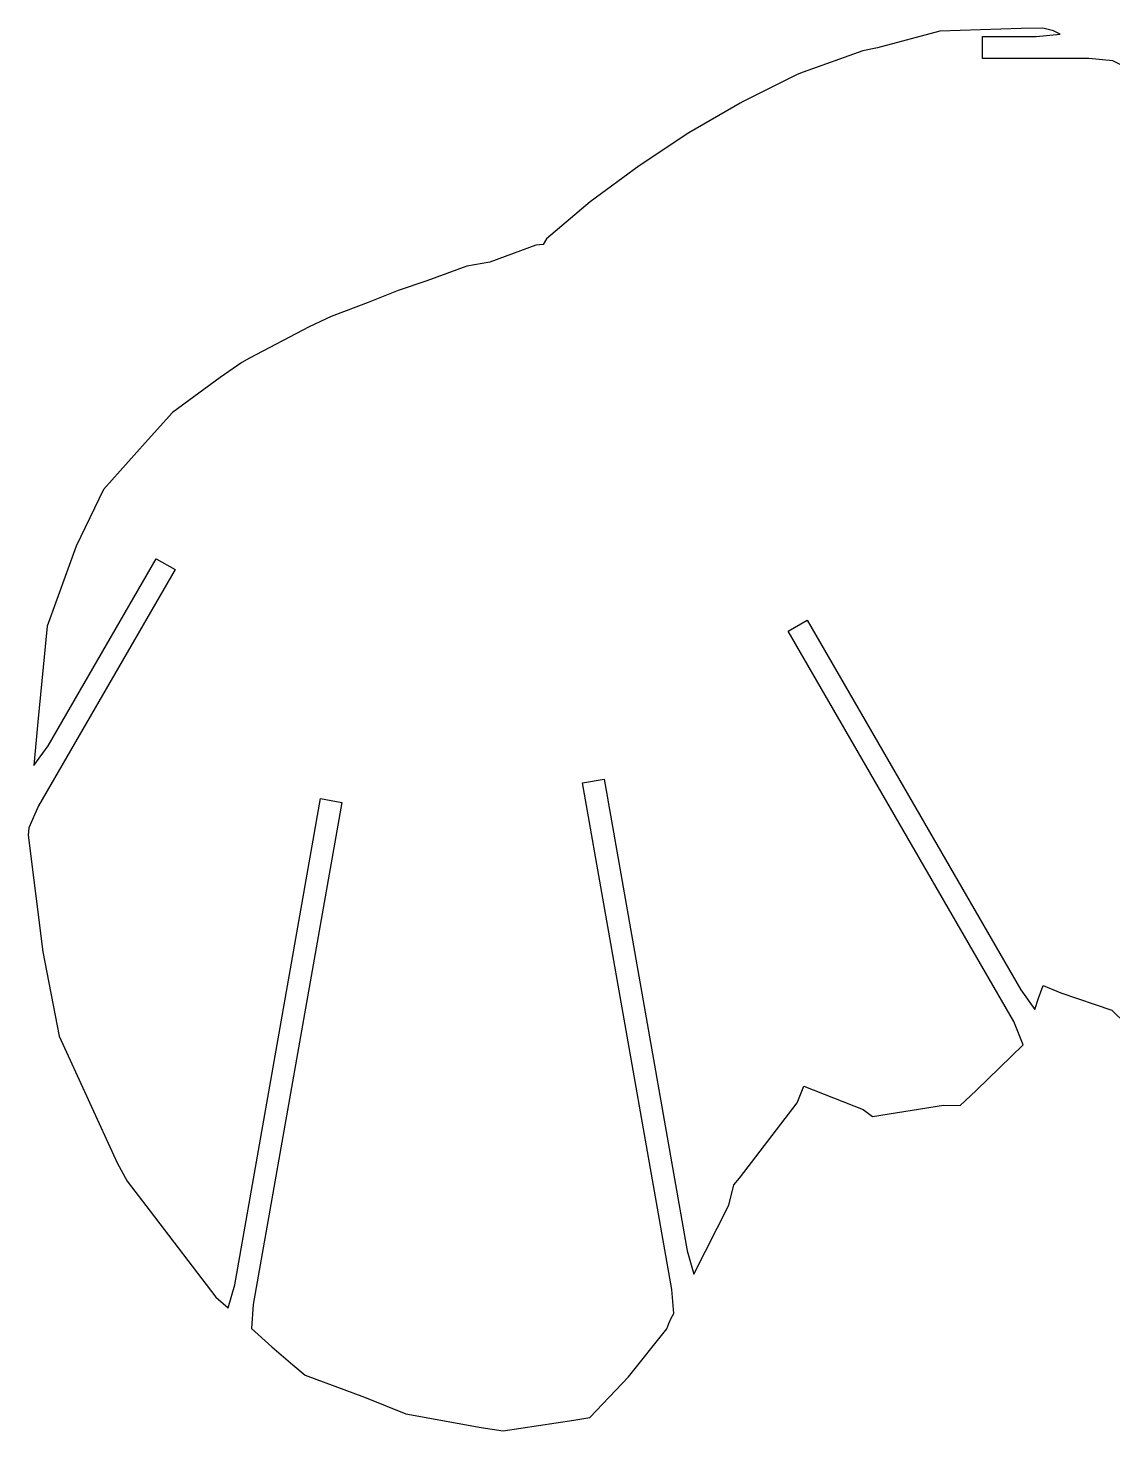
# Model space of a CAD drawing. Header units: inches. Extents: x -5 to 435, y 101 to 362.
# Drawn here: x -4.7 to 196.9, y 101.5 to 362.2 of the extents above; entities that cross this region are included whole.
import ezdxf

# ---------------------------------------------------------------- set-up
doc = ezdxf.new("R2010")
doc.units = ezdxf.units.IN
doc.header["$MEASUREMENT"] = 0
doc.layers.add('boundary', color=7, linetype='Continuous')

# ---------------------------------------------------------------- blocks, each defined once
blk = doc.blocks.new('block 2')
at = {"layer": 'boundary', "color": 5, "lineweight": 25, "true_color": 0x0000ff}
for points in [[(44.5, 113.75), (46.77, 111.85)], [(44.5, 113.75), (46.77, 111.85)], [(44.5, 113.75), (44.5, 113.75)], [(46.77, 111.85), (46.77, 111.85)]]:
    blk.add_lwpolyline(points, dxfattribs=at)
blk = doc.blocks.new('block 3')
at = {"layer": 'boundary', "color": 5, "lineweight": 25, "true_color": 0x0000ff}
for points in [[(46.77, 111.85), (57.82, 107.78)], [(46.77, 111.85), (57.82, 107.78)], [(46.77, 111.85), (46.77, 111.85)], [(57.82, 107.78), (57.82, 107.78)]]:
    blk.add_lwpolyline(points, dxfattribs=at)
blk = doc.blocks.new('block 4')
at = {"layer": 'boundary', "color": 5, "lineweight": 25, "true_color": 0x0000ff}
for points in [[(57.82, 107.78), (65.51, 104.68)], [(57.82, 107.78), (65.51, 104.68)], [(57.82, 107.78), (57.82, 107.78)], [(65.51, 104.68), (65.51, 104.68)]]:
    blk.add_lwpolyline(points, dxfattribs=at)
blk = doc.blocks.new('block 5')
at = {"layer": 'boundary', "color": 5, "lineweight": 25, "true_color": 0x0000ff}
for points in [[(65.51, 104.68), (79.48, 102.14)], [(65.51, 104.68), (79.48, 102.14)], [(65.51, 104.68), (65.51, 104.68)], [(79.48, 102.14), (79.48, 102.14)]]:
    blk.add_lwpolyline(points, dxfattribs=at)
blk = doc.blocks.new('block 6')
at = {"layer": 'boundary', "color": 5, "lineweight": 25, "true_color": 0x0000ff}
for points in [[(79.48, 102.14), (83.6, 101.49)], [(79.48, 102.14), (83.6, 101.49)], [(79.48, 102.14), (79.48, 102.14)], [(83.6, 101.49), (83.6, 101.49)]]:
    blk.add_lwpolyline(points, dxfattribs=at)
blk = doc.blocks.new('block 7')
at = {"layer": 'boundary', "color": 5, "lineweight": 25, "true_color": 0x0000ff}
for points in [[(83.6, 101.49), (96.7, 103.49)], [(83.6, 101.49), (96.7, 103.49)], [(96.7, 103.49), (96.7, 103.49)], [(83.6, 101.49), (83.6, 101.49)]]:
    blk.add_lwpolyline(points, dxfattribs=at)
blk = doc.blocks.new('block 8')
at = {"layer": 'boundary', "color": 5, "lineweight": 25, "true_color": 0x0000ff}
for points in [[(96.7, 103.49), (99.7, 103.97)], [(96.7, 103.49), (99.7, 103.97)], [(96.7, 103.49), (96.7, 103.49)], [(99.7, 103.97), (99.7, 103.97)]]:
    blk.add_lwpolyline(points, dxfattribs=at)
blk = doc.blocks.new('block 9')
at = {"layer": 'boundary', "color": 5, "lineweight": 25, "true_color": 0x0000ff}
for points in [[(99.7, 103.97), (106.86, 111.57)], [(99.7, 103.97), (106.86, 111.57)], [(106.86, 111.57), (106.86, 111.57)], [(99.7, 103.97), (99.7, 103.97)]]:
    blk.add_lwpolyline(points, dxfattribs=at)
blk = doc.blocks.new('block 10')
at = {"layer": 'boundary', "color": 5, "lineweight": 25, "true_color": 0x0000ff}
for points in [[(106.86, 111.57), (114.02, 120.46)], [(106.86, 111.57), (114.02, 120.46)], [(114.02, 120.46), (114.02, 120.46)], [(106.86, 111.57), (106.86, 111.57)]]:
    blk.add_lwpolyline(points, dxfattribs=at)
blk = doc.blocks.new('block 11')
at = {"layer": 'boundary', "color": 5, "lineweight": 25, "true_color": 0x0000ff}
for points in [[(114.02, 120.46), (114.35, 121.44)], [(114.02, 120.46), (114.35, 121.44)], [(114.02, 120.46), (114.02, 120.46)], [(114.35, 121.44), (114.35, 121.44)]]:
    blk.add_lwpolyline(points, dxfattribs=at)
blk = doc.blocks.new('block 12')
at = {"layer": 'boundary', "color": 5, "lineweight": 25, "true_color": 0x0000ff}
for points in [[(114.35, 121.44), (114.83, 122.46)], [(114.35, 121.44), (114.83, 122.46)], [(114.35, 121.44), (114.35, 121.44)], [(114.83, 122.46), (114.83, 122.46)]]:
    blk.add_lwpolyline(points, dxfattribs=at)
blk = doc.blocks.new('block 13')
at = {"layer": 'boundary', "color": 5, "lineweight": 25, "true_color": 0x0000ff}
for points in [[(114.83, 122.46), (115.28, 123.34)], [(114.83, 122.46), (115.28, 123.34)], [(115.28, 123.34), (115.28, 123.34)], [(114.83, 122.46), (114.83, 122.46)]]:
    blk.add_lwpolyline(points, dxfattribs=at)
blk = doc.blocks.new('block 14')
at = {"layer": 'boundary', "color": 5, "lineweight": 25, "true_color": 0x0000ff}
for points in [[(115.28, 123.34), (114.94, 127.8)], [(115.28, 123.34), (114.94, 127.8)], [(114.94, 127.8), (114.94, 127.8)], [(115.28, 123.34), (115.28, 123.34)]]:
    blk.add_lwpolyline(points, dxfattribs=at)
blk = doc.blocks.new('block 15')
at = {"layer": 'boundary', "color": 5, "lineweight": 25, "true_color": 0x0000ff}
for points in [[(114.94, 127.8), (98.34, 221.95)], [(114.94, 127.8), (98.34, 221.95)], [(98.34, 221.95), (98.34, 221.95)], [(114.94, 127.8), (114.94, 127.8)]]:
    blk.add_lwpolyline(points, dxfattribs=at)
blk = doc.blocks.new('block 16')
at = {"layer": 'boundary', "color": 5, "lineweight": 25, "true_color": 0x0000ff}
for points in [[(98.34, 221.95), (102.33, 222.65)], [(98.34, 221.95), (102.33, 222.65)], [(98.34, 221.95), (98.34, 221.95)], [(102.33, 222.65), (102.33, 222.65)]]:
    blk.add_lwpolyline(points, dxfattribs=at)
blk = doc.blocks.new('block 17')
at = {"layer": 'boundary', "color": 5, "lineweight": 25, "true_color": 0x0000ff}
for points in [[(102.33, 222.65), (117.79, 134.96)], [(102.33, 222.65), (117.79, 134.96)], [(102.33, 222.65), (102.33, 222.65)], [(117.79, 134.96), (117.79, 134.96)]]:
    blk.add_lwpolyline(points, dxfattribs=at)
blk = doc.blocks.new('block 18')
at = {"layer": 'boundary', "color": 5, "lineweight": 25, "true_color": 0x0000ff}
for points in [[(117.79, 134.96), (118.99, 130.65)], [(117.79, 134.96), (118.99, 130.65)], [(117.79, 134.96), (117.79, 134.96)], [(118.99, 130.65), (118.99, 130.65)]]:
    blk.add_lwpolyline(points, dxfattribs=at)
blk = doc.blocks.new('block 19')
at = {"layer": 'boundary', "color": 5, "lineweight": 25, "true_color": 0x0000ff}
for points in [[(118.99, 130.65), (125.5, 143.44)], [(118.99, 130.65), (125.5, 143.44)], [(125.5, 143.44), (125.5, 143.44)], [(118.99, 130.65), (118.99, 130.65)]]:
    blk.add_lwpolyline(points, dxfattribs=at)
blk = doc.blocks.new('block 20')
at = {"layer": 'boundary', "color": 5, "lineweight": 25, "true_color": 0x0000ff}
for points in [[(125.5, 143.44), (126.48, 147.26)], [(125.5, 143.44), (126.48, 147.26)], [(126.48, 147.26), (126.48, 147.26)], [(125.5, 143.44), (125.5, 143.44)]]:
    blk.add_lwpolyline(points, dxfattribs=at)
blk = doc.blocks.new('block 21')
at = {"layer": 'boundary', "color": 5, "lineweight": 25, "true_color": 0x0000ff}
for points in [[(126.48, 147.26), (127.48, 148.49)], [(126.48, 147.26), (127.48, 148.49)], [(126.48, 147.26), (126.48, 147.26)], [(127.48, 148.49), (127.48, 148.49)]]:
    blk.add_lwpolyline(points, dxfattribs=at)
blk = doc.blocks.new('block 22')
at = {"layer": 'boundary', "color": 5, "lineweight": 25, "true_color": 0x0000ff}
for points in [[(127.48, 148.49), (138.24, 162.47)], [(127.48, 148.49), (138.24, 162.47)], [(138.24, 162.47), (138.24, 162.47)], [(127.48, 148.49), (127.48, 148.49)]]:
    blk.add_lwpolyline(points, dxfattribs=at)
blk = doc.blocks.new('block 23')
at = {"layer": 'boundary', "color": 5, "lineweight": 25, "true_color": 0x0000ff}
for points in [[(138.24, 162.47), (139.45, 165.55)], [(138.24, 162.47), (139.45, 165.55)], [(139.45, 165.55), (139.45, 165.55)], [(138.24, 162.47), (138.24, 162.47)]]:
    blk.add_lwpolyline(points, dxfattribs=at)
blk = doc.blocks.new('block 24')
at = {"layer": 'boundary', "color": 5, "lineweight": 25, "true_color": 0x0000ff}
for points in [[(139.45, 165.55), (150.48, 161.26)], [(139.45, 165.55), (150.48, 161.26)], [(139.45, 165.55), (139.45, 165.55)], [(150.48, 161.26), (150.48, 161.26)]]:
    blk.add_lwpolyline(points, dxfattribs=at)
blk = doc.blocks.new('block 25')
at = {"layer": 'boundary', "color": 5, "lineweight": 25, "true_color": 0x0000ff}
for points in [[(150.48, 161.26), (152.2, 159.91)], [(150.48, 161.26), (152.2, 159.91)], [(150.48, 161.26), (150.48, 161.26)], [(152.2, 159.91), (152.2, 159.91)]]:
    blk.add_lwpolyline(points, dxfattribs=at)
blk = doc.blocks.new('block 26')
at = {"layer": 'boundary', "color": 5, "lineweight": 25, "true_color": 0x0000ff}
for points in [[(152.2, 159.91), (165.41, 162.02)], [(152.2, 159.91), (165.41, 162.02)], [(165.41, 162.02), (165.41, 162.02)], [(152.2, 159.91), (152.2, 159.91)]]:
    blk.add_lwpolyline(points, dxfattribs=at)
blk = doc.blocks.new('block 27')
at = {"layer": 'boundary', "color": 5, "lineweight": 25, "true_color": 0x0000ff}
for points in [[(165.41, 162.02), (168.53, 162)], [(165.41, 162.02), (168.53, 162)], [(165.41, 162.02), (165.41, 162.02)], [(168.53, 162), (168.53, 162)]]:
    blk.add_lwpolyline(points, dxfattribs=at)
blk = doc.blocks.new('block 28')
at = {"layer": 'boundary', "color": 5, "lineweight": 25, "true_color": 0x0000ff}
for points in [[(168.53, 162), (171.51, 164.74)], [(168.53, 162), (171.51, 164.74)], [(171.51, 164.74), (171.51, 164.74)], [(168.53, 162), (168.53, 162)]]:
    blk.add_lwpolyline(points, dxfattribs=at)
blk = doc.blocks.new('block 29')
at = {"layer": 'boundary', "color": 5, "lineweight": 25, "true_color": 0x0000ff}
for points in [[(171.51, 164.74), (180.22, 173.27)], [(171.51, 164.74), (180.22, 173.27)], [(180.22, 173.27), (180.22, 173.27)], [(171.51, 164.74), (171.51, 164.74)]]:
    blk.add_lwpolyline(points, dxfattribs=at)
blk = doc.blocks.new('block 30')
at = {"layer": 'boundary', "color": 5, "lineweight": 25, "true_color": 0x0000ff}
for points in [[(180.22, 173.27), (178.46, 177.62)], [(180.22, 173.27), (178.46, 177.62)], [(178.46, 177.62), (178.46, 177.62)], [(180.22, 173.27), (180.22, 173.27)]]:
    blk.add_lwpolyline(points, dxfattribs=at)
blk = doc.blocks.new('block 31')
at = {"layer": 'boundary', "color": 5, "lineweight": 25, "true_color": 0x0000ff}
for points in [[(178.46, 177.62), (136.57, 250.17)], [(178.46, 177.62), (136.57, 250.17)], [(136.57, 250.17), (136.57, 250.17)], [(178.46, 177.62), (178.46, 177.62)]]:
    blk.add_lwpolyline(points, dxfattribs=at)
blk = doc.blocks.new('block 32')
at = {"layer": 'boundary', "color": 5, "lineweight": 25, "true_color": 0x0000ff}
for points in [[(136.57, 250.17), (140.08, 252.19)], [(136.57, 250.17), (140.08, 252.19)], [(140.08, 252.19), (140.08, 252.19)], [(136.57, 250.17), (136.57, 250.17)]]:
    blk.add_lwpolyline(points, dxfattribs=at)
blk = doc.blocks.new('block 33')
at = {"layer": 'boundary', "color": 5, "lineweight": 25, "true_color": 0x0000ff}
for points in [[(140.08, 252.19), (179.76, 183.47)], [(140.08, 252.19), (179.76, 183.47)], [(140.08, 252.19), (140.08, 252.19)], [(179.76, 183.47), (179.76, 183.47)]]:
    blk.add_lwpolyline(points, dxfattribs=at)
blk = doc.blocks.new('block 34')
at = {"layer": 'boundary', "color": 5, "lineweight": 25, "true_color": 0x0000ff}
for points in [[(179.76, 183.47), (182.37, 179.83)], [(179.76, 183.47), (182.37, 179.83)], [(179.76, 183.47), (179.76, 183.47)], [(182.37, 179.83), (182.37, 179.83)]]:
    blk.add_lwpolyline(points, dxfattribs=at)
blk = doc.blocks.new('block 35')
at = {"layer": 'boundary', "color": 5, "lineweight": 25, "true_color": 0x0000ff}
for points in [[(182.37, 179.83), (183.07, 181.94)], [(182.37, 179.83), (183.07, 181.94)], [(183.07, 181.94), (183.07, 181.94)], [(182.37, 179.83), (182.37, 179.83)]]:
    blk.add_lwpolyline(points, dxfattribs=at)
blk = doc.blocks.new('block 36')
at = {"layer": 'boundary', "color": 5, "lineweight": 25, "true_color": 0x0000ff}
for points in [[(183.07, 181.94), (183.91, 184.29)], [(183.07, 181.94), (183.91, 184.29)], [(183.91, 184.29), (183.91, 184.29)], [(183.07, 181.94), (183.07, 181.94)]]:
    blk.add_lwpolyline(points, dxfattribs=at)
blk = doc.blocks.new('block 37')
at = {"layer": 'boundary', "color": 5, "lineweight": 25, "true_color": 0x0000ff}
for points in [[(183.91, 184.29), (187.2, 182.92)], [(183.91, 184.29), (187.2, 182.92)], [(183.91, 184.29), (183.91, 184.29)], [(187.2, 182.92), (187.2, 182.92)]]:
    blk.add_lwpolyline(points, dxfattribs=at)
blk = doc.blocks.new('block 38')
at = {"layer": 'boundary', "color": 5, "lineweight": 25, "true_color": 0x0000ff}
for points in [[(187.2, 182.92), (196.7, 179.73)], [(187.2, 182.92), (196.7, 179.73)], [(187.2, 182.92), (187.2, 182.92)], [(196.7, 179.73), (196.7, 179.73)]]:
    blk.add_lwpolyline(points, dxfattribs=at)
blk = doc.blocks.new('block 39')
at = {"layer": 'boundary', "color": 5, "lineweight": 25, "true_color": 0x0000ff}
for points in [[(196.7, 179.73), (199.29, 177.18)], [(196.7, 179.73), (199.29, 177.18)], [(196.7, 179.73), (196.7, 179.73)], [(199.29, 177.18), (199.29, 177.18)]]:
    blk.add_lwpolyline(points, dxfattribs=at)
blk = doc.blocks.new('block 90')
at = {"layer": 'boundary', "color": 5, "lineweight": 25, "true_color": 0x0000ff}
for points in [[(206.78, 351.14), (196.9, 356.16)], [(206.78, 351.14), (196.9, 356.16)], [(196.9, 356.16), (196.9, 356.16)], [(206.78, 351.14), (206.78, 351.14)]]:
    blk.add_lwpolyline(points, dxfattribs=at)
blk = doc.blocks.new('block 91')
at = {"layer": 'boundary', "color": 5, "lineweight": 25, "true_color": 0x0000ff}
for points in [[(196.9, 356.16), (192.45, 356.6)], [(196.9, 356.16), (192.45, 356.6)], [(192.45, 356.6), (192.45, 356.6)], [(196.9, 356.16), (196.9, 356.16)]]:
    blk.add_lwpolyline(points, dxfattribs=at)
blk = doc.blocks.new('block 92')
at = {"layer": 'boundary', "color": 5, "lineweight": 25, "true_color": 0x0000ff}
for points in [[(192.45, 356.6), (172.65, 356.6)], [(192.45, 356.6), (172.65, 356.6)], [(172.65, 356.6), (172.65, 356.6)], [(192.45, 356.6), (192.45, 356.6)]]:
    blk.add_lwpolyline(points, dxfattribs=at)
blk = doc.blocks.new('block 93')
at = {"layer": 'boundary', "color": 5, "lineweight": 25, "true_color": 0x0000ff}
for points in [[(172.65, 356.6), (172.65, 360.65)], [(172.65, 356.6), (172.65, 360.65)], [(172.65, 360.65), (172.65, 360.65)], [(172.65, 356.6), (172.65, 356.6)]]:
    blk.add_lwpolyline(points, dxfattribs=at)
blk = doc.blocks.new('block 94')
at = {"layer": 'boundary', "color": 5, "lineweight": 25, "true_color": 0x0000ff}
for points in [[(172.65, 360.65), (182.64, 360.65)], [(172.65, 360.65), (182.64, 360.65)], [(172.65, 360.65), (172.65, 360.65)], [(182.64, 360.65), (182.64, 360.65)]]:
    blk.add_lwpolyline(points, dxfattribs=at)
blk = doc.blocks.new('block 95')
at = {"layer": 'boundary', "color": 5, "lineweight": 25, "true_color": 0x0000ff}
for points in [[(182.64, 360.65), (187.1, 361.09)], [(182.64, 360.65), (187.1, 361.09)], [(182.64, 360.65), (182.64, 360.65)], [(187.1, 361.09), (187.1, 361.09)]]:
    blk.add_lwpolyline(points, dxfattribs=at)
blk = doc.blocks.new('block 96')
at = {"layer": 'boundary', "color": 5, "lineweight": 25, "true_color": 0x0000ff}
for points in [[(187.1, 361.09), (185.86, 361.72)], [(187.1, 361.09), (185.86, 361.72)], [(185.86, 361.72), (185.86, 361.72)], [(187.1, 361.09), (187.1, 361.09)]]:
    blk.add_lwpolyline(points, dxfattribs=at)
blk = doc.blocks.new('block 97')
at = {"layer": 'boundary', "color": 5, "lineweight": 25, "true_color": 0x0000ff}
for points in [[(185.86, 361.72), (183.9, 362.25)], [(185.86, 361.72), (183.9, 362.25)], [(183.9, 362.25), (183.9, 362.25)], [(185.86, 361.72), (185.86, 361.72)]]:
    blk.add_lwpolyline(points, dxfattribs=at)
blk = doc.blocks.new('block 98')
at = {"layer": 'boundary', "color": 5, "lineweight": 25, "true_color": 0x0000ff}
for points in [[(183.9, 362.25), (179.86, 362.15)], [(183.9, 362.25), (179.86, 362.15)], [(179.86, 362.15), (179.86, 362.15)], [(183.9, 362.25), (183.9, 362.25)]]:
    blk.add_lwpolyline(points, dxfattribs=at)
blk = doc.blocks.new('block 99')
at = {"layer": 'boundary', "color": 5, "lineweight": 25, "true_color": 0x0000ff}
for points in [[(179.86, 362.15), (164.72, 361.67)], [(179.86, 362.15), (164.72, 361.67)], [(164.72, 361.67), (164.72, 361.67)], [(179.86, 362.15), (179.86, 362.15)]]:
    blk.add_lwpolyline(points, dxfattribs=at)
blk = doc.blocks.new('block 100')
at = {"layer": 'boundary', "color": 5, "lineweight": 25, "true_color": 0x0000ff}
for points in [[(164.72, 361.67), (153.14, 358.6)], [(164.72, 361.67), (153.14, 358.6)], [(164.72, 361.67), (164.72, 361.67)], [(153.14, 358.6), (153.14, 358.6)]]:
    blk.add_lwpolyline(points, dxfattribs=at)
blk = doc.blocks.new('block 101')
at = {"layer": 'boundary', "color": 5, "lineweight": 25, "true_color": 0x0000ff}
for points in [[(153.14, 358.6), (150.43, 357.99)], [(153.14, 358.6), (150.43, 357.99)], [(150.43, 357.99), (150.43, 357.99)], [(153.14, 358.6), (153.14, 358.6)]]:
    blk.add_lwpolyline(points, dxfattribs=at)
blk = doc.blocks.new('block 102')
at = {"layer": 'boundary', "color": 5, "lineweight": 25, "true_color": 0x0000ff}
for points in [[(150.43, 357.99), (139.33, 354.08)], [(150.43, 357.99), (139.33, 354.08)], [(150.43, 357.99), (150.43, 357.99)], [(139.33, 354.08), (139.33, 354.08)]]:
    blk.add_lwpolyline(points, dxfattribs=at)
blk = doc.blocks.new('block 103')
at = {"layer": 'boundary', "color": 5, "lineweight": 25, "true_color": 0x0000ff}
for points in [[(139.33, 354.08), (138.23, 353.6)], [(139.33, 354.08), (138.23, 353.6)], [(138.23, 353.6), (138.23, 353.6)], [(139.33, 354.08), (139.33, 354.08)]]:
    blk.add_lwpolyline(points, dxfattribs=at)
blk = doc.blocks.new('block 104')
at = {"layer": 'boundary', "color": 5, "lineweight": 25, "true_color": 0x0000ff}
for points in [[(138.23, 353.6), (128.17, 348.61)], [(138.23, 353.6), (128.17, 348.61)], [(138.23, 353.6), (138.23, 353.6)], [(128.17, 348.61), (128.17, 348.61)]]:
    blk.add_lwpolyline(points, dxfattribs=at)
blk = doc.blocks.new('block 105')
at = {"layer": 'boundary', "color": 5, "lineweight": 25, "true_color": 0x0000ff}
for points in [[(128.17, 348.61), (127.62, 348.3)], [(128.17, 348.61), (127.62, 348.3)], [(127.62, 348.3), (127.62, 348.3)], [(128.17, 348.61), (128.17, 348.61)]]:
    blk.add_lwpolyline(points, dxfattribs=at)
blk = doc.blocks.new('block 106')
at = {"layer": 'boundary', "color": 5, "lineweight": 25, "true_color": 0x0000ff}
for points in [[(127.62, 348.3), (118.08, 342.78)], [(127.62, 348.3), (118.08, 342.78)], [(127.62, 348.3), (127.62, 348.3)], [(118.08, 342.78), (118.08, 342.78)]]:
    blk.add_lwpolyline(points, dxfattribs=at)
blk = doc.blocks.new('block 107')
at = {"layer": 'boundary', "color": 5, "lineweight": 25, "true_color": 0x0000ff}
for points in [[(118.08, 342.78), (108.83, 336.66)], [(118.08, 342.78), (108.83, 336.66)], [(118.08, 342.78), (118.08, 342.78)], [(108.83, 336.66), (108.83, 336.66)]]:
    blk.add_lwpolyline(points, dxfattribs=at)
blk = doc.blocks.new('block 108')
at = {"layer": 'boundary', "color": 5, "lineweight": 25, "true_color": 0x0000ff}
for points in [[(108.83, 336.66), (99.75, 329.93)], [(108.83, 336.66), (99.75, 329.93)], [(108.83, 336.66), (108.83, 336.66)], [(99.75, 329.93), (99.75, 329.93)]]:
    blk.add_lwpolyline(points, dxfattribs=at)
blk = doc.blocks.new('block 109')
at = {"layer": 'boundary', "color": 5, "lineweight": 25, "true_color": 0x0000ff}
for points in [[(99.75, 329.93), (91.65, 323.05)], [(99.75, 329.93), (91.65, 323.05)], [(99.75, 329.93), (99.75, 329.93)], [(91.65, 323.05), (91.65, 323.05)]]:
    blk.add_lwpolyline(points, dxfattribs=at)
blk = doc.blocks.new('block 110')
at = {"layer": 'boundary', "color": 5, "lineweight": 25, "true_color": 0x0000ff}
for points in [[(91.65, 323.05), (91.03, 322.04)], [(91.65, 323.05), (91.03, 322.04)], [(91.03, 322.04), (91.03, 322.04)], [(91.65, 323.05), (91.65, 323.05)]]:
    blk.add_lwpolyline(points, dxfattribs=at)
blk = doc.blocks.new('block 111')
at = {"layer": 'boundary', "color": 5, "lineweight": 25, "true_color": 0x0000ff}
for points in [[(91.03, 322.04), (89.65, 321.9)], [(91.03, 322.04), (89.65, 321.9)], [(89.65, 321.9), (89.65, 321.9)], [(91.03, 322.04), (91.03, 322.04)]]:
    blk.add_lwpolyline(points, dxfattribs=at)
blk = doc.blocks.new('block 112')
at = {"layer": 'boundary', "color": 5, "lineweight": 25, "true_color": 0x0000ff}
for points in [[(89.65, 321.9), (81.11, 318.71)], [(89.65, 321.9), (81.11, 318.71)], [(89.65, 321.9), (89.65, 321.9)], [(81.11, 318.71), (81.11, 318.71)]]:
    blk.add_lwpolyline(points, dxfattribs=at)
blk = doc.blocks.new('block 113')
at = {"layer": 'boundary', "color": 5, "lineweight": 25, "true_color": 0x0000ff}
for points in [[(81.11, 318.71), (76.85, 318)], [(81.11, 318.71), (76.85, 318)], [(81.11, 318.71), (81.11, 318.71)], [(76.85, 318), (76.85, 318)]]:
    blk.add_lwpolyline(points, dxfattribs=at)
blk = doc.blocks.new('block 114')
at = {"layer": 'boundary', "color": 5, "lineweight": 25, "true_color": 0x0000ff}
for points in [[(76.85, 318), (69.37, 315.28)], [(76.85, 318), (69.37, 315.28)], [(76.85, 318), (76.85, 318)], [(69.37, 315.28), (69.37, 315.28)]]:
    blk.add_lwpolyline(points, dxfattribs=at)
blk = doc.blocks.new('block 115')
at = {"layer": 'boundary', "color": 5, "lineweight": 25, "true_color": 0x0000ff}
for points in [[(69.37, 315.28), (64.04, 313.46)], [(69.37, 315.28), (64.04, 313.46)], [(64.04, 313.46), (64.04, 313.46)], [(69.37, 315.28), (69.37, 315.28)]]:
    blk.add_lwpolyline(points, dxfattribs=at)
blk = doc.blocks.new('block 116')
at = {"layer": 'boundary', "color": 5, "lineweight": 25, "true_color": 0x0000ff}
for points in [[(64.04, 313.46), (58.47, 311.21)], [(64.04, 313.46), (58.47, 311.21)], [(64.04, 313.46), (64.04, 313.46)], [(58.47, 311.21), (58.47, 311.21)]]:
    blk.add_lwpolyline(points, dxfattribs=at)
blk = doc.blocks.new('block 117')
at = {"layer": 'boundary', "color": 5, "lineweight": 25, "true_color": 0x0000ff}
for points in [[(58.47, 311.21), (51.59, 308.64)], [(58.47, 311.21), (51.59, 308.64)], [(58.47, 311.21), (58.47, 311.21)], [(51.59, 308.64), (51.59, 308.64)]]:
    blk.add_lwpolyline(points, dxfattribs=at)
blk = doc.blocks.new('block 118')
at = {"layer": 'boundary', "color": 5, "lineweight": 25, "true_color": 0x0000ff}
for points in [[(51.59, 308.64), (47.5, 306.7)], [(51.59, 308.64), (47.5, 306.7)], [(51.59, 308.64), (51.59, 308.64)], [(47.5, 306.7), (47.5, 306.7)]]:
    blk.add_lwpolyline(points, dxfattribs=at)
blk = doc.blocks.new('block 119')
at = {"layer": 'boundary', "color": 5, "lineweight": 25, "true_color": 0x0000ff}
for points in [[(47.5, 306.7), (36.43, 300.87)], [(47.5, 306.7), (36.43, 300.87)], [(47.5, 306.7), (47.5, 306.7)], [(36.43, 300.87), (36.43, 300.87)]]:
    blk.add_lwpolyline(points, dxfattribs=at)
blk = doc.blocks.new('block 120')
at = {"layer": 'boundary', "color": 5, "lineweight": 25, "true_color": 0x0000ff}
for points in [[(36.43, 300.87), (35.03, 300.07)], [(36.43, 300.87), (35.03, 300.07)], [(35.03, 300.07), (35.03, 300.07)], [(36.43, 300.87), (36.43, 300.87)]]:
    blk.add_lwpolyline(points, dxfattribs=at)
blk = doc.blocks.new('block 121')
at = {"layer": 'boundary', "color": 5, "lineweight": 25, "true_color": 0x0000ff}
for points in [[(35.03, 300.07), (30.96, 297.28)], [(35.03, 300.07), (30.96, 297.28)], [(35.03, 300.07), (35.03, 300.07)], [(30.96, 297.28), (30.96, 297.28)]]:
    blk.add_lwpolyline(points, dxfattribs=at)
blk = doc.blocks.new('block 122')
at = {"layer": 'boundary', "color": 5, "lineweight": 25, "true_color": 0x0000ff}
for points in [[(30.96, 297.28), (22.14, 290.76)], [(30.96, 297.28), (22.14, 290.76)], [(30.96, 297.28), (30.96, 297.28)], [(22.14, 290.76), (22.14, 290.76)]]:
    blk.add_lwpolyline(points, dxfattribs=at)
blk = doc.blocks.new('block 123')
at = {"layer": 'boundary', "color": 5, "lineweight": 25, "true_color": 0x0000ff}
for points in [[(22.14, 290.76), (17.08, 285.17)], [(22.14, 290.76), (17.08, 285.17)], [(22.14, 290.76), (22.14, 290.76)], [(17.08, 285.17), (17.08, 285.17)]]:
    blk.add_lwpolyline(points, dxfattribs=at)
blk = doc.blocks.new('block 124')
at = {"layer": 'boundary', "color": 5, "lineweight": 25, "true_color": 0x0000ff}
for points in [[(17.08, 285.17), (9.31, 276.48)], [(17.08, 285.17), (9.31, 276.48)], [(17.08, 285.17), (17.08, 285.17)], [(9.31, 276.48), (9.31, 276.48)]]:
    blk.add_lwpolyline(points, dxfattribs=at)
blk = doc.blocks.new('block 125')
at = {"layer": 'boundary', "color": 5, "lineweight": 25, "true_color": 0x0000ff}
for points in [[(9.31, 276.48), (4.23, 265.96)], [(9.31, 276.48), (4.23, 265.96)], [(9.31, 276.48), (9.31, 276.48)], [(4.23, 265.96), (4.23, 265.96)]]:
    blk.add_lwpolyline(points, dxfattribs=at)
blk = doc.blocks.new('block 126')
at = {"layer": 'boundary', "color": 5, "lineweight": 25, "true_color": 0x0000ff}
for points in [[(4.23, 265.96), (-1.17, 251.1)], [(4.23, 265.96), (-1.17, 251.1)], [(4.23, 265.96), (4.23, 265.96)], [(-1.17, 251.1), (-1.17, 251.1)]]:
    blk.add_lwpolyline(points, dxfattribs=at)
blk = doc.blocks.new('block 127')
at = {"layer": 'boundary', "color": 5, "lineweight": 25, "true_color": 0x0000ff}
for points in [[(-1.17, 251.1), (-2.91, 233.27)], [(-1.17, 251.1), (-2.91, 233.27)], [(-1.17, 251.1), (-1.17, 251.1)], [(-2.91, 233.27), (-2.91, 233.27)]]:
    blk.add_lwpolyline(points, dxfattribs=at)
blk = doc.blocks.new('block 128')
at = {"layer": 'boundary', "color": 5, "lineweight": 25, "true_color": 0x0000ff}
for points in [[(-2.91, 233.27), (-3.61, 225.17)], [(-2.91, 233.27), (-3.61, 225.17)], [(-2.91, 233.27), (-2.91, 233.27)], [(-3.61, 225.17), (-3.61, 225.17)]]:
    blk.add_lwpolyline(points, dxfattribs=at)
blk = doc.blocks.new('block 129')
at = {"layer": 'boundary', "color": 5, "lineweight": 25, "true_color": 0x0000ff}
for points in [[(-3.61, 225.17), (-1, 228.81)], [(-3.61, 225.17), (-1, 228.81)], [(-1, 228.81), (-1, 228.81)], [(-3.61, 225.17), (-3.61, 225.17)]]:
    blk.add_lwpolyline(points, dxfattribs=at)
blk = doc.blocks.new('block 130')
at = {"layer": 'boundary', "color": 5, "lineweight": 25, "true_color": 0x0000ff}
for points in [[(-1, 228.81), (19.09, 263.61)], [(-1, 228.81), (19.09, 263.61)], [(19.09, 263.61), (19.09, 263.61)], [(-1, 228.81), (-1, 228.81)]]:
    blk.add_lwpolyline(points, dxfattribs=at)
blk = doc.blocks.new('block 131')
at = {"layer": 'boundary', "color": 5, "lineweight": 25, "true_color": 0x0000ff}
for points in [[(19.09, 263.61), (22.6, 261.58)], [(19.09, 263.61), (22.6, 261.58)], [(19.09, 263.61), (19.09, 263.61)], [(22.6, 261.58), (22.6, 261.58)]]:
    blk.add_lwpolyline(points, dxfattribs=at)
blk = doc.blocks.new('block 132')
at = {"layer": 'boundary', "color": 5, "lineweight": 25, "true_color": 0x0000ff}
for points in [[(22.6, 261.58), (-2.75, 217.67)], [(22.6, 261.58), (-2.75, 217.67)], [(22.6, 261.58), (22.6, 261.58)], [(-2.75, 217.67), (-2.75, 217.67)]]:
    blk.add_lwpolyline(points, dxfattribs=at)
blk = doc.blocks.new('block 133')
at = {"layer": 'boundary', "color": 5, "lineweight": 25, "true_color": 0x0000ff}
for points in [[(-2.75, 217.67), (-4.6, 213.59)], [(-2.75, 217.67), (-4.6, 213.59)], [(-2.75, 217.67), (-2.75, 217.67)], [(-4.6, 213.59), (-4.6, 213.59)]]:
    blk.add_lwpolyline(points, dxfattribs=at)
blk = doc.blocks.new('block 134')
at = {"layer": 'boundary', "color": 5, "lineweight": 25, "true_color": 0x0000ff}
for points in [[(-4.6, 213.59), (-4.71, 212.25)], [(-4.6, 213.59), (-4.71, 212.25)], [(-4.71, 212.25), (-4.71, 212.25)], [(-4.6, 213.59), (-4.6, 213.59)]]:
    blk.add_lwpolyline(points, dxfattribs=at)
blk = doc.blocks.new('block 135')
at = {"layer": 'boundary', "color": 5, "lineweight": 25, "true_color": 0x0000ff}
for points in [[(-4.71, 212.25), (-1.97, 190.55)], [(-4.71, 212.25), (-1.97, 190.55)], [(-4.71, 212.25), (-4.71, 212.25)], [(-1.97, 190.55), (-1.97, 190.55)]]:
    blk.add_lwpolyline(points, dxfattribs=at)
blk = doc.blocks.new('block 136')
at = {"layer": 'boundary', "color": 5, "lineweight": 25, "true_color": 0x0000ff}
for points in [[(-1.97, 190.55), (1.06, 174.84)], [(-1.97, 190.55), (1.06, 174.84)], [(-1.97, 190.55), (-1.97, 190.55)], [(1.06, 174.84), (1.06, 174.84)]]:
    blk.add_lwpolyline(points, dxfattribs=at)
blk = doc.blocks.new('block 137')
at = {"layer": 'boundary', "color": 5, "lineweight": 25, "true_color": 0x0000ff}
for points in [[(1.06, 174.84), (11.84, 151.33)], [(1.06, 174.84), (11.84, 151.33)], [(1.06, 174.84), (1.06, 174.84)], [(11.84, 151.33), (11.84, 151.33)]]:
    blk.add_lwpolyline(points, dxfattribs=at)
blk = doc.blocks.new('block 138')
at = {"layer": 'boundary', "color": 5, "lineweight": 25, "true_color": 0x0000ff}
for points in [[(11.84, 151.33), (13.68, 147.92)], [(11.84, 151.33), (13.68, 147.92)], [(11.84, 151.33), (11.84, 151.33)], [(13.68, 147.92), (13.68, 147.92)]]:
    blk.add_lwpolyline(points, dxfattribs=at)
blk = doc.blocks.new('block 139')
at = {"layer": 'boundary', "color": 5, "lineweight": 25, "true_color": 0x0000ff}
for points in [[(13.68, 147.92), (17.97, 142.33)], [(13.68, 147.92), (17.97, 142.33)], [(13.68, 147.92), (13.68, 147.92)], [(17.97, 142.33), (17.97, 142.33)]]:
    blk.add_lwpolyline(points, dxfattribs=at)
blk = doc.blocks.new('block 140')
at = {"layer": 'boundary', "color": 5, "lineweight": 25, "true_color": 0x0000ff}
for points in [[(17.97, 142.33), (30.19, 126.37)], [(17.97, 142.33), (30.19, 126.37)], [(17.97, 142.33), (17.97, 142.33)], [(30.19, 126.37), (30.19, 126.37)]]:
    blk.add_lwpolyline(points, dxfattribs=at)
blk = doc.blocks.new('block 141')
at = {"layer": 'boundary', "color": 5, "lineweight": 25, "true_color": 0x0000ff}
for points in [[(30.19, 126.37), (32.48, 124.35)], [(30.19, 126.37), (32.48, 124.35)], [(30.19, 126.37), (30.19, 126.37)], [(32.48, 124.35), (32.48, 124.35)]]:
    blk.add_lwpolyline(points, dxfattribs=at)
blk = doc.blocks.new('block 142')
at = {"layer": 'boundary', "color": 5, "lineweight": 25, "true_color": 0x0000ff}
for points in [[(32.48, 124.35), (33.69, 128.66)], [(32.48, 124.35), (33.69, 128.66)], [(33.69, 128.66), (33.69, 128.66)], [(32.48, 124.35), (32.48, 124.35)]]:
    blk.add_lwpolyline(points, dxfattribs=at)
blk = doc.blocks.new('block 143')
at = {"layer": 'boundary', "color": 5, "lineweight": 25, "true_color": 0x0000ff}
for points in [[(33.69, 128.66), (49.62, 219.02)], [(33.69, 128.66), (49.62, 219.02)], [(49.62, 219.02), (49.62, 219.02)], [(33.69, 128.66), (33.69, 128.66)]]:
    blk.add_lwpolyline(points, dxfattribs=at)
blk = doc.blocks.new('block 144')
at = {"layer": 'boundary', "color": 5, "lineweight": 25, "true_color": 0x0000ff}
for points in [[(49.62, 219.02), (53.61, 218.31)], [(49.62, 219.02), (53.61, 218.31)], [(49.62, 219.02), (49.62, 219.02)], [(53.61, 218.31), (53.61, 218.31)]]:
    blk.add_lwpolyline(points, dxfattribs=at)
blk = doc.blocks.new('block 145')
at = {"layer": 'boundary', "color": 5, "lineweight": 25, "true_color": 0x0000ff}
for points in [[(53.61, 218.31), (37.15, 124.99)], [(53.61, 218.31), (37.15, 124.99)], [(53.61, 218.31), (53.61, 218.31)], [(37.15, 124.99), (37.15, 124.99)]]:
    blk.add_lwpolyline(points, dxfattribs=at)
blk = doc.blocks.new('block 146')
at = {"layer": 'boundary', "color": 5, "lineweight": 25, "true_color": 0x0000ff}
for points in [[(37.15, 124.99), (36.81, 120.52)], [(37.15, 124.99), (36.81, 120.52)], [(37.15, 124.99), (37.15, 124.99)], [(36.81, 120.52), (36.81, 120.52)]]:
    blk.add_lwpolyline(points, dxfattribs=at)
blk = doc.blocks.new('block 147')
at = {"layer": 'boundary', "color": 5, "lineweight": 25, "true_color": 0x0000ff}
for points in [[(36.81, 120.52), (40.62, 117.15)], [(36.81, 120.52), (40.62, 117.15)], [(36.81, 120.52), (36.81, 120.52)], [(40.62, 117.15), (40.62, 117.15)]]:
    blk.add_lwpolyline(points, dxfattribs=at)
blk = doc.blocks.new('block 148')
at = {"layer": 'boundary', "color": 5, "lineweight": 25, "true_color": 0x0000ff}
for points in [[(40.62, 117.15), (44.5, 113.75)], [(40.62, 117.15), (44.5, 113.75)], [(40.62, 117.15), (40.62, 117.15)], [(44.5, 113.75), (44.5, 113.75)]]:
    blk.add_lwpolyline(points, dxfattribs=at)

msp = doc.modelspace()

# ---------------------------------------------------------------- block references
at = {"layer": 'boundary'}
for name in ['block 100', 'block 99', 'block 93', 'block 94', 'block 98', 'block 95', 'block 97', 'block 96', 'block 102', 'block 101', 'block 92', 'block 91', 'block 90', 'block 104', 'block 103', 'block 106', 'block 105', 'block 107', 'block 108', 'block 109', 'block 112', 'block 111', 'block 110', 'block 113', 'block 114', 'block 116', 'block 115', 'block 117', 'block 118', 'block 119', 'block 121', 'block 120', 'block 122', 'block 123', 'block 124', 'block 125', 'block 126', 'block 130', 'block 131', 'block 132', 'block 127', 'block 32', 'block 33', 'block 31', 'block 128', 'block 129', 'block 16', 'block 15', 'block 17', 'block 133', 'block 143', 'block 145', 'block 144', 'block 134', 'block 135', 'block 136', 'block 34', 'block 36', 'block 37', 'block 38', 'block 35', 'block 30', 'block 39', 'block 137', 'block 29', 'block 23', 'block 24', 'block 28', 'block 22', 'block 26', 'block 27', 'block 25', 'block 138', 'block 139', 'block 20', 'block 21', 'block 19', 'block 140', 'block 18', 'block 142', 'block 14', 'block 141', 'block 146', 'block 13', 'block 147', 'block 10', 'block 11', 'block 12', 'block 148', 'block 2', 'block 3', 'block 9', 'block 4', 'block 5', 'block 6', 'block 7', 'block 8']:
    msp.add_blockref(name, (0, 0), dxfattribs=at)

doc.saveas('drawing.dxf')
